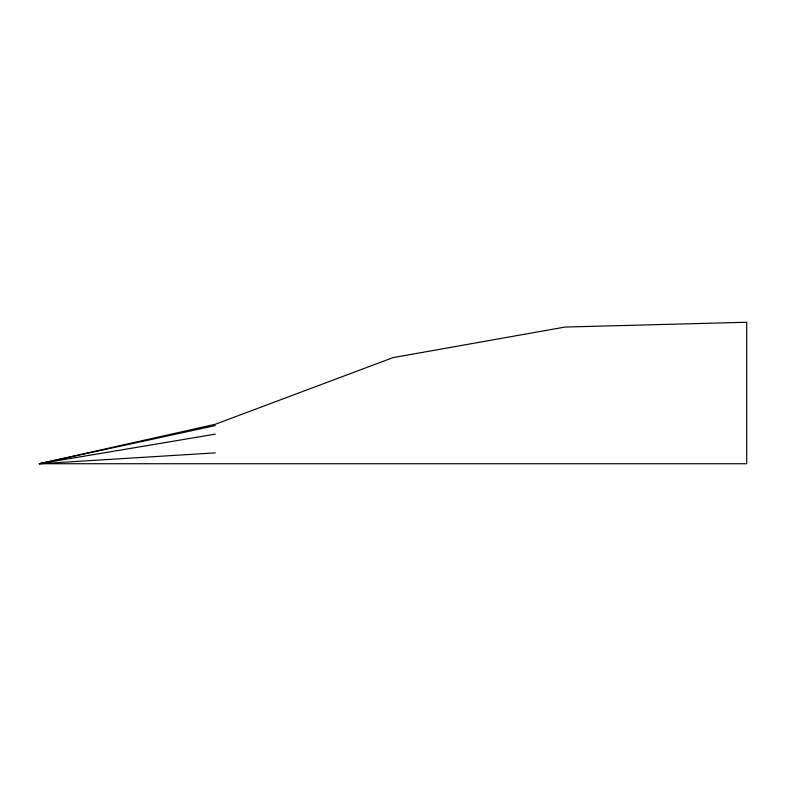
<?xml version="1.0" encoding="UTF-8"?>
<svg xmlns="http://www.w3.org/2000/svg" width="786" height="786" viewBox="0 0 786 786"><rect width="100%" height="100%" fill="white"/><g stroke="black" fill="none" stroke-linecap="round" stroke-linejoin="round"><path stroke-width="1.18" d="M215.305 452.874L39.3 463.74L215.305 424.263L393 357.63L565.055 327.055L746.7 322.26L746.7 463.74L39.3 463.74L215.305 425.59M39.3 463.74L215.305 434.137"/></g></svg>
